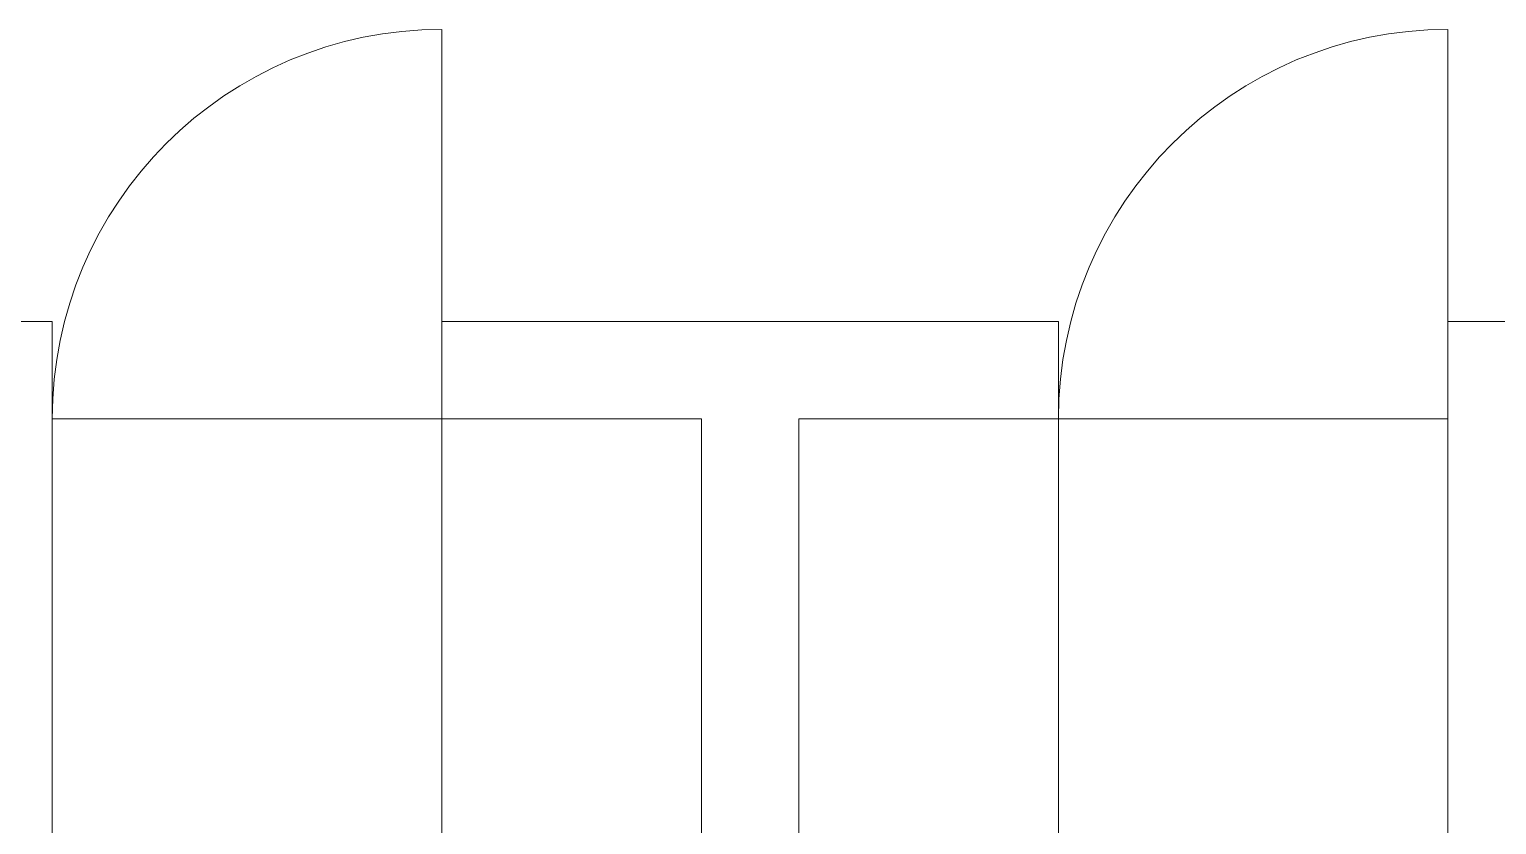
# Model space of a CAD drawing. Header units: millimetres. Extents: x -32 to 1412, y -324 to 2887.
# Drawn here: x 1031.656 to 1033.916, y 2054.284 to 2055.509 of the extents above; entities that cross this region are included whole.
import ezdxf

# ---------------------------------------------------------------- set-up
doc = ezdxf.new("R2010")
doc.units = ezdxf.units.MM
doc.header["$LTSCALE"] = 0.5
doc.layers.add('arquitetura', color=252, linetype='CONTINUOUS', lineweight=5)

msp = doc.modelspace()

# ---------------------------------------------------------------- linework, layer by layer
at = {"layer": 'arquitetura', "color": 252}
for p, q in [((1032.2912, 2054.9091), (1032.2912, 2055.5091)), ((1033.8412, 2054.9091), (1033.8412, 2055.5091)), ((1031.6912, 2055.0591), (1031.5412, 2055.0591)), ((1031.6912, 2053.2091), (1031.6912, 2055.0591)), ((1032.2912, 2054.9091), (1032.2912, 2055.0591)), ((1033.2412, 2055.0591), (1032.2912, 2055.0591)), ((1033.2412, 2054.9091), (1033.2412, 2055.0591)), ((1033.8412, 2053.2091), (1033.8412, 2055.0591)), ((1033.9912, 2055.0591), (1033.8412, 2055.0591)), ((1033.8412, 2055.0591), (1033.9912, 2055.0591)), ((1032.2912, 2054.9091), (1031.6912, 2054.9091)), ((1032.2912, 2054.9091), (1032.2912, 2054.1091)), ((1032.6912, 2054.9091), (1032.2912, 2054.9091)), ((1032.6912, 2053.2091), (1032.6912, 2054.9091)), ((1032.8412, 2053.2091), (1032.8412, 2054.9091)), ((1032.8412, 2054.9091), (1033.2412, 2054.9091)), ((1033.2412, 2054.9091), (1033.2412, 2054.1091)), ((1033.8412, 2054.9091), (1033.2412, 2054.9091))]:
    msp.add_line(p, q, dxfattribs=at)
for centre in [(1032.2912, 2054.9091), (1033.8412, 2054.9091)]:
    msp.add_arc(centre, 0.6, 90, 180, dxfattribs=at)

doc.saveas('drawing.dxf')
